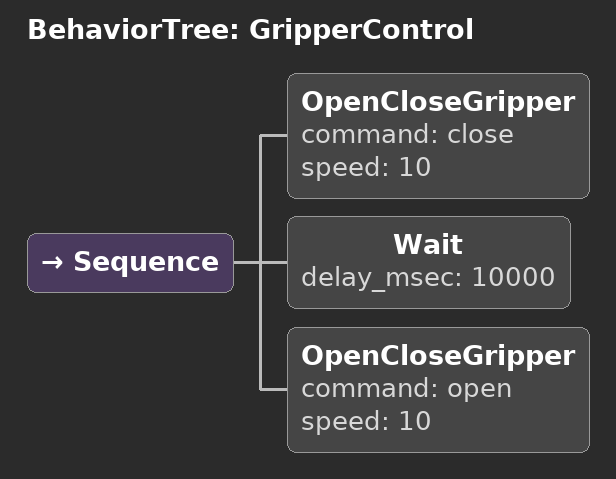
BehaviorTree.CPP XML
<root BTCPP_format="4">
    <BehaviorTree ID="GripperControl">
        <Sequence>
            <!-- Close the gripper -->
            <OpenCloseGripper command="close" speed="10"/>

            <!-- Wait 2 seconds before opening -->
            <Wait delay_msec="10000"/>

            <!-- Open the gripper -->
            <OpenCloseGripper command="open" speed="10"/>
        </Sequence>
    </BehaviorTree>
</root>
